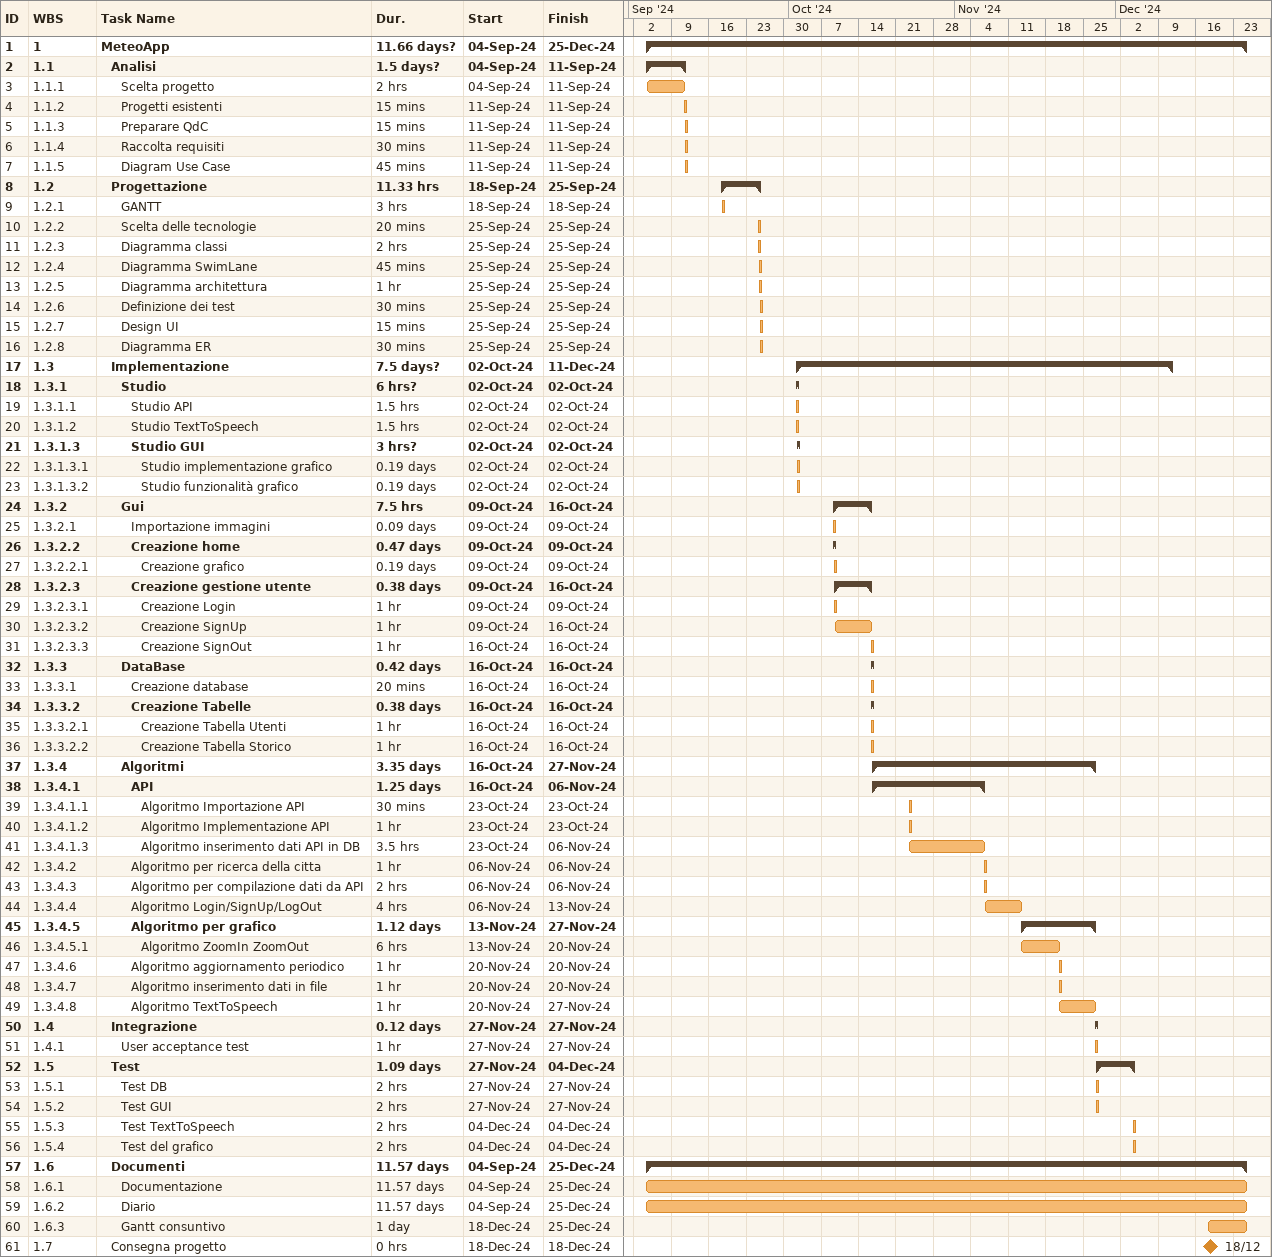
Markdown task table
| ID | WBS | Task | Duration | Start | Finish |
|---|---|---|---|---|---|
| 1 | 1 | **MeteoApp** | 11.66d? | 2024-09-04 | 2024-12-25 |
| 2 | 1.1 | **Analisi** | 1.5d? | 2024-09-04 | 2024-09-11 |
| 3 | 1.1.1 | Scelta progetto | 2h | 2024-09-04 | 2024-09-11 |
| 4 | 1.1.2 | Progetti esistenti | 15min | 2024-09-11 | 2024-09-11 |
| 5 | 1.1.3 | Preparare QdC | 15min | 2024-09-11 | 2024-09-11 |
| 6 | 1.1.4 | Raccolta requisiti | 30min | 2024-09-11 | 2024-09-11 |
| 7 | 1.1.5 | Diagram Use Case | 45min | 2024-09-11 | 2024-09-11 |
| 8 | 1.2 | **Progettazione** | 11.33h | 2024-09-18 | 2024-09-25 |
| 9 | 1.2.1 | GANTT | 3h | 2024-09-18 | 2024-09-18 |
| 10 | 1.2.2 | Scelta delle tecnologie | 20min | 2024-09-25 | 2024-09-25 |
| 11 | 1.2.3 | Diagramma classi | 2h | 2024-09-25 | 2024-09-25 |
| 12 | 1.2.4 | Diagramma SwimLane | 45min | 2024-09-25 | 2024-09-25 |
| 13 | 1.2.5 | Diagramma architettura | 1h | 2024-09-25 | 2024-09-25 |
| 14 | 1.2.6 | Definizione dei test | 30min | 2024-09-25 | 2024-09-25 |
| 15 | 1.2.7 | Design UI | 15min | 2024-09-25 | 2024-09-25 |
| 16 | 1.2.8 | Diagramma ER | 30min | 2024-09-25 | 2024-09-25 |
| 17 | 1.3 | **Implementazione** | 7.5d? | 2024-10-02 | 2024-12-11 |
| 18 | 1.3.1 | **Studio** | 6h? | 2024-10-02 | 2024-10-02 |
| 19 | 1.3.1.1 | Studio API | 1.5h | 2024-10-02 | 2024-10-02 |
| 20 | 1.3.1.2 | Studio TextToSpeech | 1.5h | 2024-10-02 | 2024-10-02 |
| 21 | 1.3.1.3 | **Studio GUI** | 3h? | 2024-10-02 | 2024-10-02 |
| 22 | 1.3.1.3.1 | Studio implementazione grafico | 0.19d | 2024-10-02 | 2024-10-02 |
| 23 | 1.3.1.3.2 | Studio funzionalità grafico | 0.19d | 2024-10-02 | 2024-10-02 |
| 24 | 1.3.2 | **Gui** | 7.5h | 2024-10-09 | 2024-10-16 |
| 25 | 1.3.2.1 | Importazione immagini | 0.09d | 2024-10-09 | 2024-10-09 |
| 26 | 1.3.2.2 | **Creazione home** | 0.47d | 2024-10-09 | 2024-10-09 |
| 27 | 1.3.2.2.1 | Creazione grafico | 0.19d | 2024-10-09 | 2024-10-09 |
| 28 | 1.3.2.3 | **Creazione gestione utente** | 0.38d | 2024-10-09 | 2024-10-16 |
| 29 | 1.3.2.3.1 | Creazione Login | 1h | 2024-10-09 | 2024-10-09 |
| 30 | 1.3.2.3.2 | Creazione SignUp | 1h | 2024-10-09 | 2024-10-16 |
| 31 | 1.3.2.3.3 | Creazione SignOut | 1h | 2024-10-16 | 2024-10-16 |
| 32 | 1.3.3 | **DataBase** | 0.42d | 2024-10-16 | 2024-10-16 |
| 33 | 1.3.3.1 | Creazione database | 20min | 2024-10-16 | 2024-10-16 |
| 34 | 1.3.3.2 | **Creazione Tabelle** | 0.38d | 2024-10-16 | 2024-10-16 |
| 35 | 1.3.3.2.1 | Creazione Tabella Utenti | 1h | 2024-10-16 | 2024-10-16 |
| 36 | 1.3.3.2.2 | Creazione Tabella Storico | 1h | 2024-10-16 | 2024-10-16 |
| 37 | 1.3.4 | **Algoritmi** | 3.35d | 2024-10-16 | 2024-11-27 |
| 38 | 1.3.4.1 | **API** | 1.25d | 2024-10-16 | 2024-11-06 |
| 39 | 1.3.4.1.1 | Algoritmo Importazione API | 30min | 2024-10-23 | 2024-10-23 |
| 40 | 1.3.4.1.2 | Algoritmo Implementazione API | 1h | 2024-10-23 | 2024-10-23 |
| 41 | 1.3.4.1.3 | Algoritmo inserimento dati API in DB | 3.5h | 2024-10-23 | 2024-11-06 |
| 42 | 1.3.4.2 | Algoritmo per ricerca della citta | 1h | 2024-11-06 | 2024-11-06 |
| 43 | 1.3.4.3 | Algoritmo per compilazione dati da API | 2h | 2024-11-06 | 2024-11-06 |
| 44 | 1.3.4.4 | Algoritmo Login/SignUp/LogOut | 4h | 2024-11-06 | 2024-11-13 |
| 45 | 1.3.4.5 | **Algoritmo per grafico** | 1.12d | 2024-11-13 | 2024-11-27 |
| 46 | 1.3.4.5.1 | Algoritmo ZoomIn ZoomOut | 6h | 2024-11-13 | 2024-11-20 |
| 47 | 1.3.4.6 | Algoritmo aggiornamento periodico | 1h | 2024-11-20 | 2024-11-20 |
| 48 | 1.3.4.7 | Algoritmo inserimento dati in file | 1h | 2024-11-20 | 2024-11-20 |
| 49 | 1.3.4.8 | Algoritmo TextToSpeech | 1h | 2024-11-20 | 2024-11-27 |
| 50 | 1.4 | **Integrazione** | 0.12d | 2024-11-27 | 2024-11-27 |
| 51 | 1.4.1 | User acceptance test | 1h | 2024-11-27 | 2024-11-27 |
| 52 | 1.5 | **Test** | 1.09d | 2024-11-27 | 2024-12-04 |
| 53 | 1.5.1 | Test DB | 2h | 2024-11-27 | 2024-11-27 |
| 54 | 1.5.2 | Test GUI | 2h | 2024-11-27 | 2024-11-27 |
| 55 | 1.5.3 | Test TextToSpeech | 2h | 2024-12-04 | 2024-12-04 |
| 56 | 1.5.4 | Test del grafico | 2h | 2024-12-04 | 2024-12-04 |
| 57 | 1.6 | **Documenti** | 11.57d | 2024-09-04 | 2024-12-25 |
| 58 | 1.6.1 | Documentazione | 11.57d | 2024-09-04 | 2024-12-25 |
| 59 | 1.6.2 | Diario | 11.57d | 2024-09-04 | 2024-12-25 |
| 60 | 1.6.3 | Gantt consuntivo | 1d | 2024-12-18 | 2024-12-25 |
| 61 | 1.7 | Consegna progetto | 0h | 2024-12-18 | 2024-12-18 |
